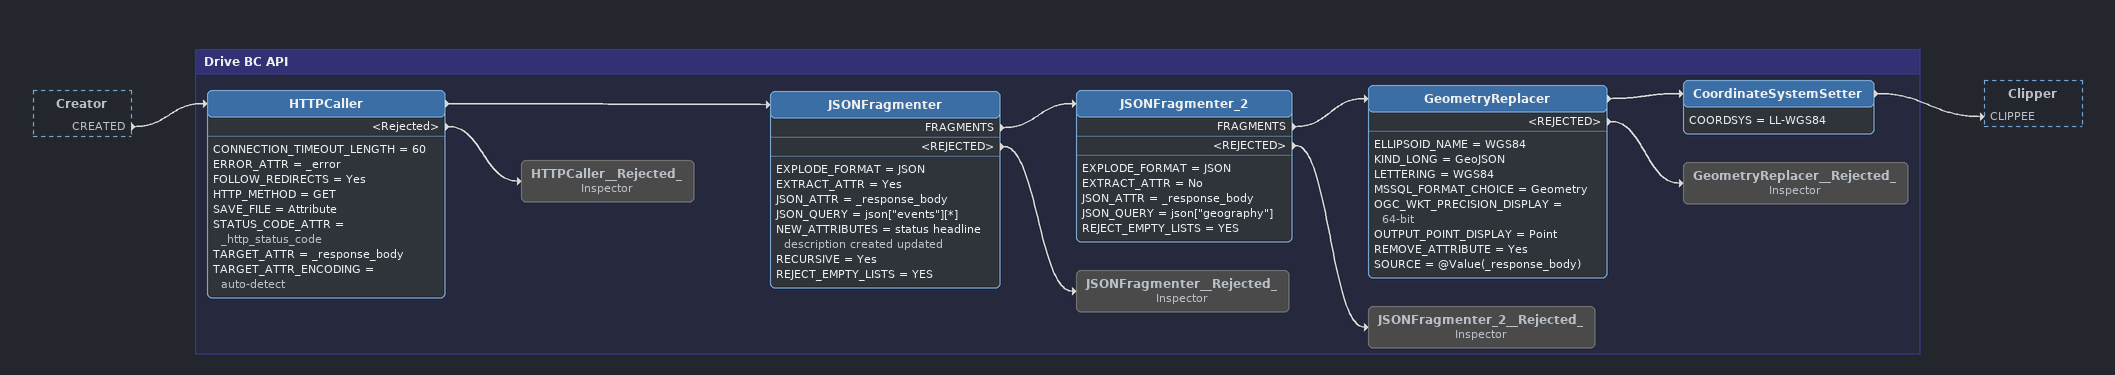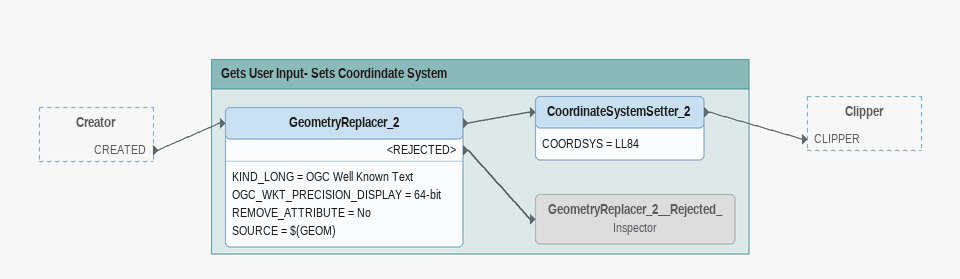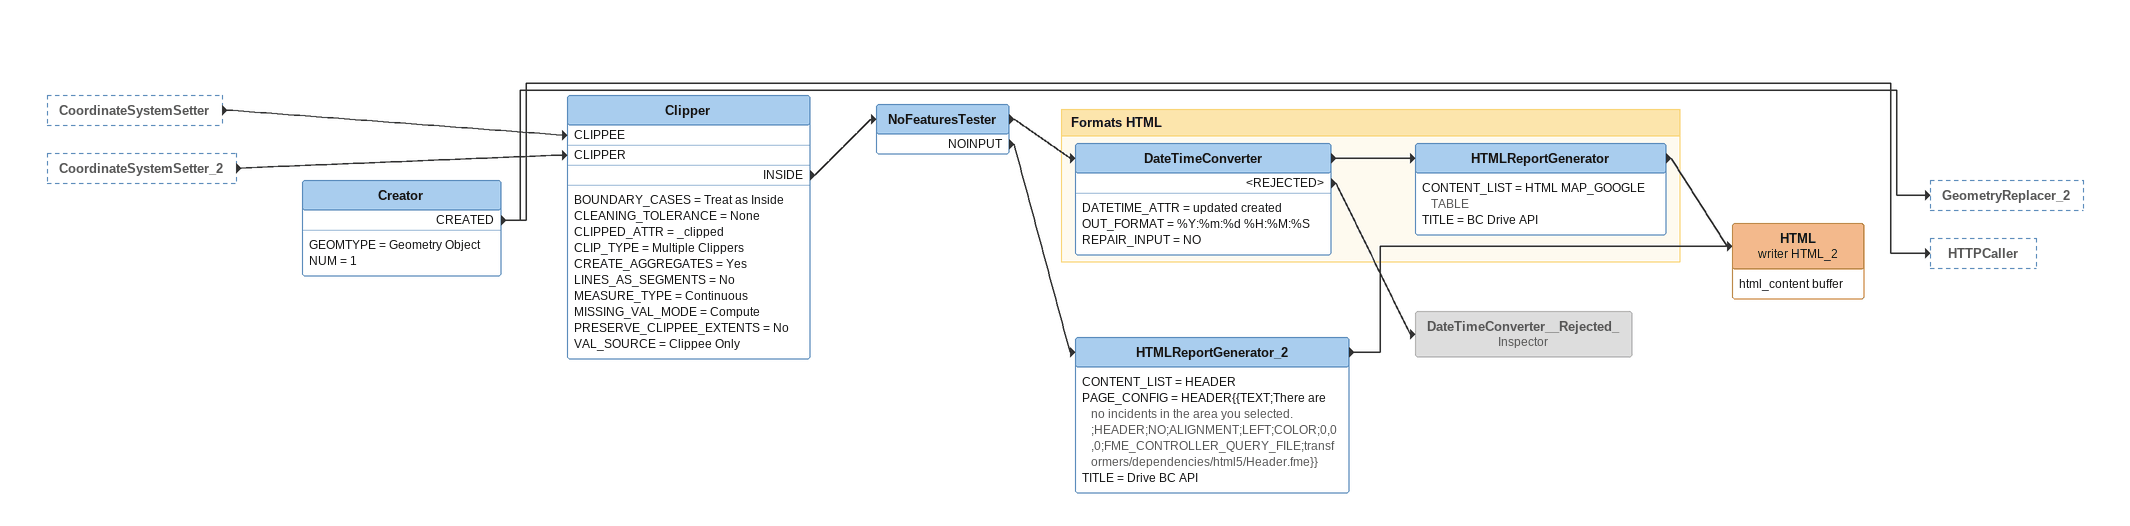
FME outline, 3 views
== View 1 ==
Creator [outside]
    CREATED -> HTTPCaller

Bookmark: Drive BC API
HTTPCaller
    CONNECTION_TIMEOUT_LENGTH = 60
    ERROR_ATTR = _error
    FOLLOW_REDIRECTS = Yes
    HTTP_METHOD = GET
    SAVE_FILE = Attribute
    STATUS_CODE_ATTR = _http_status_code
    TARGET_ATTR = _response_body
    TARGET_ATTR_ENCODING = auto-detect
    -> JSONFragmenter
    <Rejected> -> HTTPCaller__Rejected_
JSONFragmenter
    EXPLODE_FORMAT = JSON
    EXTRACT_ATTR = Yes
    JSON_ATTR = _response_body
    JSON_QUERY = json["events"][*]
    NEW_ATTRIBUTES = status headline description created updated
    RECURSIVE = Yes
    REJECT_EMPTY_LISTS = YES
    FRAGMENTS -> JSONFragmenter_2
    <REJECTED> -> JSONFragmenter__Rejected_
JSONFragmenter_2
    EXPLODE_FORMAT = JSON
    EXTRACT_ATTR = No
    JSON_ATTR = _response_body
    JSON_QUERY = json["geography"]
    REJECT_EMPTY_LISTS = YES
    FRAGMENTS -> GeometryReplacer
    <REJECTED> -> JSONFragmenter_2__Rejected_
GeometryReplacer
    ELLIPSOID_NAME = WGS84
    KIND_LONG = GeoJSON
    LETTERING = WGS84
    MSSQL_FORMAT_CHOICE = Geometry
    OGC_WKT_PRECISION_DISPLAY = 64-bit
    OUTPUT_POINT_DISPLAY = Point
    REMOVE_ATTRIBUTE = Yes
    SOURCE = @Value(_response_body)
    -> CoordinateSystemSetter
    <REJECTED> -> GeometryReplacer__Rejected_
CoordinateSystemSetter
    COORDSYS = LL-WGS84
    -> Clipper [CLIPPEE]
GeometryReplacer__Rejected_: Inspector [off]
JSONFragmenter_2__Rejected_: Inspector [off]
JSONFragmenter__Rejected_: Inspector [off]
HTTPCaller__Rejected_: Inspector [off]

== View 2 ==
Creator [outside]
    CREATED -> GeometryReplacer_2

Bookmark: Gets User Input- Sets Coordindate System
GeometryReplacer_2
    KIND_LONG = OGC Well Known Text
    OGC_WKT_PRECISION_DISPLAY = 64-bit
    REMOVE_ATTRIBUTE = No
    SOURCE = $(GEOM)
    -> CoordinateSystemSetter_2
    <REJECTED> -> GeometryReplacer_2__Rejected_
CoordinateSystemSetter_2
    COORDSYS = LL84
    -> Clipper [CLIPPER]
GeometryReplacer_2__Rejected_: Inspector [off]

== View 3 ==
CoordinateSystemSetter [outside]
    -> Clipper [CLIPPEE]
CoordinateSystemSetter_2 [outside]
    -> Clipper [CLIPPER]
Creator
    GEOMTYPE = Geometry Object
    NUM = 1
    CREATED -> GeometryReplacer_2
    CREATED -> HTTPCaller
Clipper
    BOUNDARY_CASES = Treat as Inside
    CLEANING_TOLERANCE = None
    CLIPPED_ATTR = _clipped
    CLIP_TYPE = Multiple Clippers
    CREATE_AGGREGATES = Yes
    LINES_AS_SEGMENTS = No
    MEASURE_TYPE = Continuous
    MISSING_VAL_MODE = Compute
    PRESERVE_CLIPPEE_EXTENTS = No
    VAL_SOURCE = Clippee Only
    INSIDE -> NoFeaturesTester
NoFeaturesTester
    NOINPUT -> HTMLReportGenerator_2
    -> DateTimeConverter
DateTimeConverter__Rejected_: Inspector [off]
HTMLReportGenerator_2
    CONTENT_LIST = HEADER
    PAGE_CONFIG = HEADER{{TEXT;There are no incidents in the area you selected. ;HEADER;NO;ALIGNMENT;LEFT;COLOR;0,0,0;FME_CONTROLLER_QUERY_FILE;transformers/dependencies/html5/Header.fme}}
    TITLE = Drive BC API
    -> HTML (writer HTML_2)
HTML (writer HTML_2)
    attributes: html_content buffer

Bookmark: Formats HTML
DateTimeConverter
    DATETIME_ATTR = updated created
    OUT_FORMAT = %Y:%m:%d %H:%M:%S
    REPAIR_INPUT = NO
    -> HTMLReportGenerator
    <REJECTED> -> DateTimeConverter__Rejected_
HTMLReportGenerator
    CONTENT_LIST = HTML MAP_GOOGLE TABLE
    TITLE = BC Drive API
    -> HTML (writer HTML_2)
